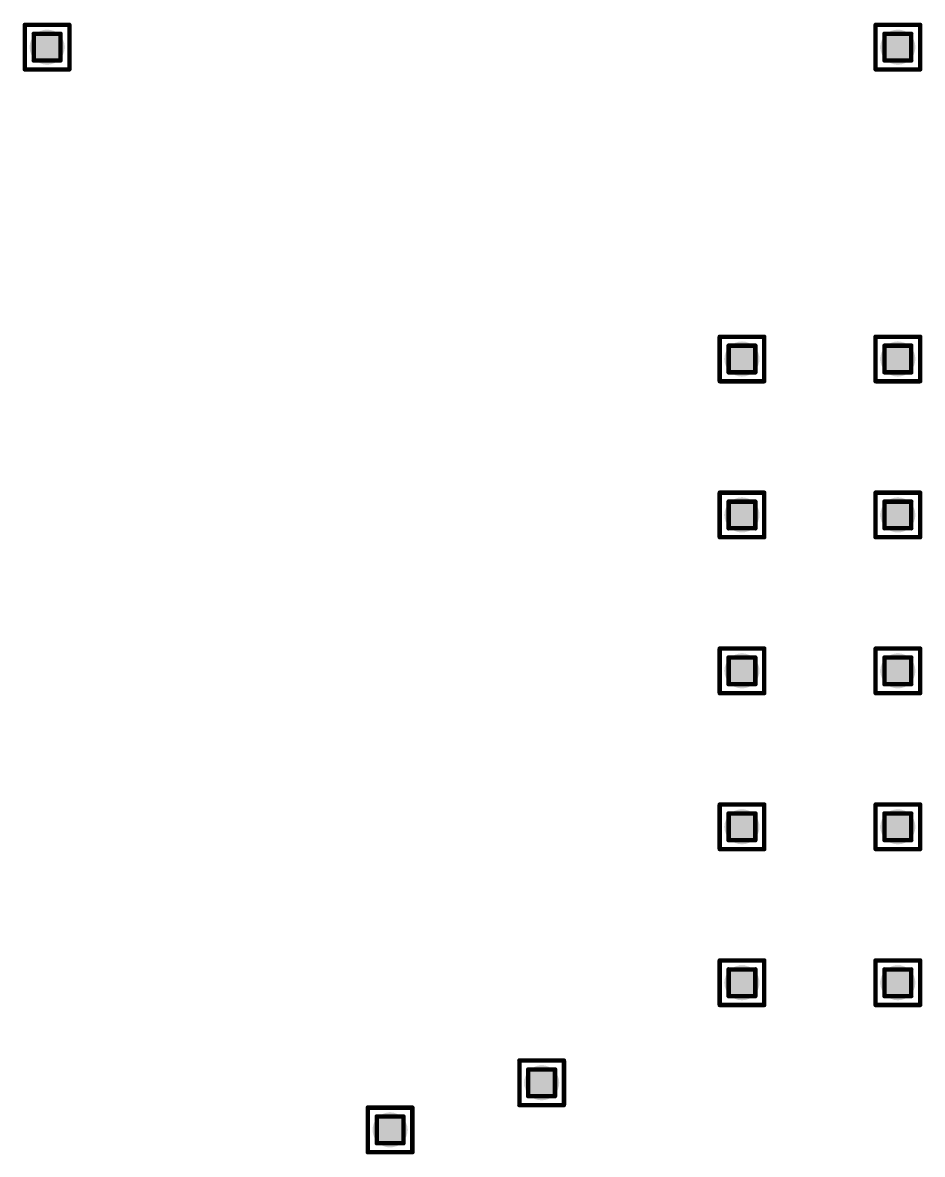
# Model space of a CAD drawing. Header units: millimetres. Extents: x -25 to 478, y -31 to 252.
# Drawn here: x 174.7 to 184.96, y 88.97 to 101.87 of the extents above; entities that cross this region are included whole.
import ezdxf

# ---------------------------------------------------------------- set-up
doc = ezdxf.new("R2010")
doc.units = ezdxf.units.MM
doc.layers.add('DrillDrawing', color=1, linetype='Continuous')
doc.layers.add('ViaHoleLayer', color=16, linetype='Continuous')

msp = doc.modelspace()

# ---------------------------------------------------------------- hatches: boundary and pattern name
at = {"layer": 'ViaHoleLayer'}
h = msp.add_hatch(color=16, dxfattribs=at)
edge = h.paths.add_edge_path()
edge.add_arc((174.981, 101.594), 0.2, 0, 360)
h = msp.add_hatch(color=16, dxfattribs=at)
edge = h.paths.add_edge_path()
edge.add_arc((184.683, 101.594), 0.2, 0, 360)
h = msp.add_hatch(color=16, dxfattribs=at)
edge = h.paths.add_edge_path()
edge.add_arc((182.905, 98.038), 0.2, 0, 360)
h = msp.add_hatch(color=16, dxfattribs=at)
edge = h.paths.add_edge_path()
edge.add_arc((184.683, 98.038), 0.2, 0, 360)
h = msp.add_hatch(color=16, dxfattribs=at)
edge = h.paths.add_edge_path()
edge.add_arc((182.905, 96.26), 0.2, 0, 360)
h = msp.add_hatch(color=16, dxfattribs=at)
edge = h.paths.add_edge_path()
edge.add_arc((184.683, 96.26), 0.2, 0, 360)
h = msp.add_hatch(color=16, dxfattribs=at)
edge = h.paths.add_edge_path()
edge.add_arc((182.905, 94.482), 0.2, 0, 360)
h = msp.add_hatch(color=16, dxfattribs=at)
edge = h.paths.add_edge_path()
edge.add_arc((184.683, 94.482), 0.2, 0, 360)
h = msp.add_hatch(color=16, dxfattribs=at)
edge = h.paths.add_edge_path()
edge.add_arc((182.905, 92.704), 0.2, 0, 360)
h = msp.add_hatch(color=16, dxfattribs=at)
edge = h.paths.add_edge_path()
edge.add_arc((184.683, 92.704), 0.2, 0, 360)
h = msp.add_hatch(color=16, dxfattribs=at)
edge = h.paths.add_edge_path()
edge.add_arc((182.905, 90.926), 0.2, 0, 360)
h = msp.add_hatch(color=16, dxfattribs=at)
edge = h.paths.add_edge_path()
edge.add_arc((184.683, 90.926), 0.2, 0, 360)
h = msp.add_hatch(color=16, dxfattribs=at)
edge = h.paths.add_edge_path()
edge.add_arc((180.621, 89.785), 0.2, 0, 360)
h = msp.add_hatch(color=16, dxfattribs=at)
edge = h.paths.add_edge_path()
edge.add_arc((178.892, 89.248), 0.2, 0, 360)

# ---------------------------------------------------------------- linework, layer by layer
at = {"layer": 'DrillDrawing', "const_width": 0.0508}
for points in [[(174.727, 101.848), (175.235, 101.848)], [(174.727, 101.34), (174.727, 101.848)], [(175.235, 101.34), (175.235, 101.848)], [(184.429, 101.848), (184.937, 101.848)], [(184.429, 101.34), (184.429, 101.848)], [(184.937, 101.34), (184.937, 101.848)], [(174.828, 101.746), (175.133, 101.746)], [(174.828, 101.442), (174.828, 101.746)], [(175.133, 101.442), (175.133, 101.746)], [(184.531, 101.746), (184.836, 101.746)], [(184.531, 101.442), (184.531, 101.746)], [(184.836, 101.442), (184.836, 101.746)], [(174.828, 101.442), (175.133, 101.442)], [(184.531, 101.442), (184.836, 101.442)], [(174.727, 101.34), (175.235, 101.34)], [(184.429, 101.34), (184.937, 101.34)], [(182.651, 98.292), (183.159, 98.292)], [(182.651, 97.784), (182.651, 98.292)], [(182.753, 98.19), (183.058, 98.19)], [(182.753, 97.886), (182.753, 98.19)], [(183.058, 97.886), (183.058, 98.19)], [(183.159, 97.784), (183.159, 98.292)], [(184.429, 98.292), (184.937, 98.292)], [(184.429, 97.784), (184.429, 98.292)], [(184.531, 98.19), (184.836, 98.19)], [(184.531, 97.886), (184.531, 98.19)], [(184.836, 97.886), (184.836, 98.19)], [(184.937, 97.784), (184.937, 98.292)], [(182.753, 97.886), (183.058, 97.886)], [(184.531, 97.886), (184.836, 97.886)], [(182.651, 97.784), (183.159, 97.784)], [(184.429, 97.784), (184.937, 97.784)], [(182.651, 96.514), (183.159, 96.514)], [(182.651, 96.006), (182.651, 96.514)], [(183.159, 96.006), (183.159, 96.514)], [(184.429, 96.514), (184.937, 96.514)], [(184.429, 96.006), (184.429, 96.514)], [(184.937, 96.006), (184.937, 96.514)], [(182.753, 96.412), (183.058, 96.412)], [(182.753, 96.108), (182.753, 96.412)], [(183.058, 96.108), (183.058, 96.412)], [(184.531, 96.412), (184.836, 96.412)], [(184.531, 96.108), (184.531, 96.412)], [(184.836, 96.108), (184.836, 96.412)], [(182.651, 96.006), (183.159, 96.006)], [(182.753, 96.108), (183.058, 96.108)], [(184.429, 96.006), (184.937, 96.006)], [(184.531, 96.108), (184.836, 96.108)], [(182.651, 94.736), (183.159, 94.736)], [(182.651, 94.228), (182.651, 94.736)], [(183.159, 94.228), (183.159, 94.736)], [(184.429, 94.736), (184.937, 94.736)], [(184.429, 94.228), (184.429, 94.736)], [(184.937, 94.228), (184.937, 94.736)], [(182.753, 94.634), (183.058, 94.634)], [(182.753, 94.33), (182.753, 94.634)], [(183.058, 94.33), (183.058, 94.634)], [(184.531, 94.634), (184.836, 94.634)], [(184.531, 94.33), (184.531, 94.634)], [(184.836, 94.33), (184.836, 94.634)], [(182.753, 94.33), (183.058, 94.33)], [(184.531, 94.33), (184.836, 94.33)], [(182.651, 94.228), (183.159, 94.228)], [(184.429, 94.228), (184.937, 94.228)], [(182.651, 92.958), (183.159, 92.958)], [(182.651, 92.45), (182.651, 92.958)], [(183.159, 92.45), (183.159, 92.958)], [(184.429, 92.958), (184.937, 92.958)], [(184.429, 92.45), (184.429, 92.958)], [(184.937, 92.45), (184.937, 92.958)], [(182.753, 92.856), (183.058, 92.856)], [(182.753, 92.552), (182.753, 92.856)], [(183.058, 92.552), (183.058, 92.856)], [(184.531, 92.856), (184.836, 92.856)], [(184.531, 92.552), (184.531, 92.856)], [(184.836, 92.552), (184.836, 92.856)], [(182.753, 92.552), (183.058, 92.552)], [(184.531, 92.552), (184.836, 92.552)], [(182.651, 92.45), (183.159, 92.45)], [(184.429, 92.45), (184.937, 92.45)], [(182.651, 91.18), (183.159, 91.18)], [(182.651, 90.672), (182.651, 91.18)], [(183.159, 90.672), (183.159, 91.18)], [(184.429, 91.18), (184.937, 91.18)], [(184.429, 90.672), (184.429, 91.18)], [(184.937, 90.672), (184.937, 91.18)], [(182.753, 91.078), (183.058, 91.078)], [(182.753, 90.774), (182.753, 91.078)], [(183.058, 90.774), (183.058, 91.078)], [(184.531, 91.078), (184.836, 91.078)], [(184.531, 90.774), (184.531, 91.078)], [(184.836, 90.774), (184.836, 91.078)], [(182.753, 90.774), (183.058, 90.774)], [(184.531, 90.774), (184.836, 90.774)], [(182.651, 90.672), (183.159, 90.672)], [(184.429, 90.672), (184.937, 90.672)], [(180.367, 90.039), (180.875, 90.039)], [(180.367, 89.531), (180.367, 90.039)], [(180.468, 89.937), (180.773, 89.937)], [(180.468, 89.633), (180.468, 89.937)], [(180.773, 89.633), (180.773, 89.937)], [(180.875, 89.531), (180.875, 90.039)], [(180.367, 89.531), (180.875, 89.531)], [(180.468, 89.633), (180.773, 89.633)], [(178.638, 89.502), (179.146, 89.502)], [(178.638, 88.994), (178.638, 89.502)], [(179.146, 88.994), (179.146, 89.502)], [(178.74, 89.401), (179.045, 89.401)], [(178.74, 89.096), (178.74, 89.401)], [(179.045, 89.096), (179.045, 89.401)], [(178.74, 89.096), (179.045, 89.096)], [(178.638, 88.994), (179.146, 88.994)]]:
    msp.add_lwpolyline(points, dxfattribs=at)
at = {"layer": 'DrillDrawing', "const_width": 0.0254}
for points in [[(174.714, 101.848, 1), (174.739, 101.848, 1)], [(174.714, 101.848, 1), (174.739, 101.848, 1)], [(175.222, 101.848, 1), (175.247, 101.848, 1)], [(175.222, 101.848, 1), (175.247, 101.848, 1)], [(184.417, 101.848, 1), (184.442, 101.848, 1)], [(184.417, 101.848, 1), (184.442, 101.848, 1)], [(184.925, 101.848, 1), (184.95, 101.848, 1)], [(184.925, 101.848, 1), (184.95, 101.848, 1)], [(174.815, 101.746, 1), (174.841, 101.746, 1)], [(174.815, 101.746, 1), (174.841, 101.746, 1)], [(175.12, 101.746, 1), (175.146, 101.746, 1)], [(175.12, 101.746, 1), (175.146, 101.746, 1)], [(184.518, 101.746, 1), (184.544, 101.746, 1)], [(184.518, 101.746, 1), (184.544, 101.746, 1)], [(184.823, 101.746, 1), (184.849, 101.746, 1)], [(184.823, 101.746, 1), (184.849, 101.746, 1)], [(174.815, 101.442, 1), (174.841, 101.442, 1)], [(174.815, 101.442, 1), (174.841, 101.442, 1)], [(175.12, 101.442, 1), (175.146, 101.442, 1)], [(175.12, 101.442, 1), (175.146, 101.442, 1)], [(184.518, 101.442, 1), (184.544, 101.442, 1)], [(184.518, 101.442, 1), (184.544, 101.442, 1)], [(184.823, 101.442, 1), (184.849, 101.442, 1)], [(184.823, 101.442, 1), (184.849, 101.442, 1)], [(174.714, 101.34, 1), (174.739, 101.34, 1)], [(174.714, 101.34, 1), (174.739, 101.34, 1)], [(175.222, 101.34, 1), (175.247, 101.34, 1)], [(175.222, 101.34, 1), (175.247, 101.34, 1)], [(184.417, 101.34, 1), (184.442, 101.34, 1)], [(184.417, 101.34, 1), (184.442, 101.34, 1)], [(184.925, 101.34, 1), (184.95, 101.34, 1)], [(184.925, 101.34, 1), (184.95, 101.34, 1)], [(182.639, 98.292, 1), (182.664, 98.292, 1)], [(182.639, 98.292, 1), (182.664, 98.292, 1)], [(182.74, 98.19, 1), (182.766, 98.19, 1)], [(182.74, 98.19, 1), (182.766, 98.19, 1)], [(183.045, 98.19, 1), (183.071, 98.19, 1)], [(183.045, 98.19, 1), (183.071, 98.19, 1)], [(183.147, 98.292, 1), (183.172, 98.292, 1)], [(183.147, 98.292, 1), (183.172, 98.292, 1)], [(184.417, 98.292, 1), (184.442, 98.292, 1)], [(184.417, 98.292, 1), (184.442, 98.292, 1)], [(184.518, 98.19, 1), (184.544, 98.19, 1)], [(184.518, 98.19, 1), (184.544, 98.19, 1)], [(184.823, 98.19, 1), (184.849, 98.19, 1)], [(184.823, 98.19, 1), (184.849, 98.19, 1)], [(184.925, 98.292, 1), (184.95, 98.292, 1)], [(184.925, 98.292, 1), (184.95, 98.292, 1)], [(182.74, 97.886, 1), (182.766, 97.886, 1)], [(182.74, 97.886, 1), (182.766, 97.886, 1)], [(183.045, 97.886, 1), (183.071, 97.886, 1)], [(183.045, 97.886, 1), (183.071, 97.886, 1)], [(184.518, 97.886, 1), (184.544, 97.886, 1)], [(184.518, 97.886, 1), (184.544, 97.886, 1)], [(184.823, 97.886, 1), (184.849, 97.886, 1)], [(184.823, 97.886, 1), (184.849, 97.886, 1)], [(182.639, 97.784, 1), (182.664, 97.784, 1)], [(182.639, 97.784, 1), (182.664, 97.784, 1)], [(183.147, 97.784, 1), (183.172, 97.784, 1)], [(183.147, 97.784, 1), (183.172, 97.784, 1)], [(184.417, 97.784, 1), (184.442, 97.784, 1)], [(184.417, 97.784, 1), (184.442, 97.784, 1)], [(184.925, 97.784, 1), (184.95, 97.784, 1)], [(184.925, 97.784, 1), (184.95, 97.784, 1)], [(182.639, 96.514, 1), (182.664, 96.514, 1)], [(182.639, 96.514, 1), (182.664, 96.514, 1)], [(183.147, 96.514, 1), (183.172, 96.514, 1)], [(183.147, 96.514, 1), (183.172, 96.514, 1)], [(184.417, 96.514, 1), (184.442, 96.514, 1)], [(184.417, 96.514, 1), (184.442, 96.514, 1)], [(184.925, 96.514, 1), (184.95, 96.514, 1)], [(184.925, 96.514, 1), (184.95, 96.514, 1)], [(182.74, 96.412, 1), (182.766, 96.412, 1)], [(182.74, 96.412, 1), (182.766, 96.412, 1)], [(183.045, 96.412, 1), (183.071, 96.412, 1)], [(183.045, 96.412, 1), (183.071, 96.412, 1)], [(184.518, 96.412, 1), (184.544, 96.412, 1)], [(184.518, 96.412, 1), (184.544, 96.412, 1)], [(184.823, 96.412, 1), (184.849, 96.412, 1)], [(184.823, 96.412, 1), (184.849, 96.412, 1)], [(182.639, 96.006, 1), (182.664, 96.006, 1)], [(182.639, 96.006, 1), (182.664, 96.006, 1)], [(182.74, 96.108, 1), (182.766, 96.108, 1)], [(182.74, 96.108, 1), (182.766, 96.108, 1)], [(183.045, 96.108, 1), (183.071, 96.108, 1)], [(183.045, 96.108, 1), (183.071, 96.108, 1)], [(183.147, 96.006, 1), (183.172, 96.006, 1)], [(183.147, 96.006, 1), (183.172, 96.006, 1)], [(184.417, 96.006, 1), (184.442, 96.006, 1)], [(184.417, 96.006, 1), (184.442, 96.006, 1)], [(184.518, 96.108, 1), (184.544, 96.108, 1)], [(184.518, 96.108, 1), (184.544, 96.108, 1)], [(184.823, 96.108, 1), (184.849, 96.108, 1)], [(184.823, 96.108, 1), (184.849, 96.108, 1)], [(184.925, 96.006, 1), (184.95, 96.006, 1)], [(184.925, 96.006, 1), (184.95, 96.006, 1)], [(182.639, 94.736, 1), (182.664, 94.736, 1)], [(182.639, 94.736, 1), (182.664, 94.736, 1)], [(183.147, 94.736, 1), (183.172, 94.736, 1)], [(183.147, 94.736, 1), (183.172, 94.736, 1)], [(184.417, 94.736, 1), (184.442, 94.736, 1)], [(184.417, 94.736, 1), (184.442, 94.736, 1)], [(184.925, 94.736, 1), (184.95, 94.736, 1)], [(184.925, 94.736, 1), (184.95, 94.736, 1)], [(182.74, 94.634, 1), (182.766, 94.634, 1)], [(182.74, 94.634, 1), (182.766, 94.634, 1)], [(183.045, 94.634, 1), (183.071, 94.634, 1)], [(183.045, 94.634, 1), (183.071, 94.634, 1)], [(184.518, 94.634, 1), (184.544, 94.634, 1)], [(184.518, 94.634, 1), (184.544, 94.634, 1)], [(184.823, 94.634, 1), (184.849, 94.634, 1)], [(184.823, 94.634, 1), (184.849, 94.634, 1)], [(182.74, 94.33, 1), (182.766, 94.33, 1)], [(182.74, 94.33, 1), (182.766, 94.33, 1)], [(183.045, 94.33, 1), (183.071, 94.33, 1)], [(183.045, 94.33, 1), (183.071, 94.33, 1)], [(184.518, 94.33, 1), (184.544, 94.33, 1)], [(184.518, 94.33, 1), (184.544, 94.33, 1)], [(184.823, 94.33, 1), (184.849, 94.33, 1)], [(184.823, 94.33, 1), (184.849, 94.33, 1)], [(182.639, 94.228, 1), (182.664, 94.228, 1)], [(182.639, 94.228, 1), (182.664, 94.228, 1)], [(183.147, 94.228, 1), (183.172, 94.228, 1)], [(183.147, 94.228, 1), (183.172, 94.228, 1)], [(184.417, 94.228, 1), (184.442, 94.228, 1)], [(184.417, 94.228, 1), (184.442, 94.228, 1)], [(184.925, 94.228, 1), (184.95, 94.228, 1)], [(184.925, 94.228, 1), (184.95, 94.228, 1)], [(182.639, 92.958, 1), (182.664, 92.958, 1)], [(182.639, 92.958, 1), (182.664, 92.958, 1)], [(183.147, 92.958, 1), (183.172, 92.958, 1)], [(183.147, 92.958, 1), (183.172, 92.958, 1)], [(184.417, 92.958, 1), (184.442, 92.958, 1)], [(184.417, 92.958, 1), (184.442, 92.958, 1)], [(184.925, 92.958, 1), (184.95, 92.958, 1)], [(184.925, 92.958, 1), (184.95, 92.958, 1)], [(182.74, 92.856, 1), (182.766, 92.856, 1)], [(182.74, 92.856, 1), (182.766, 92.856, 1)], [(183.045, 92.856, 1), (183.071, 92.856, 1)], [(183.045, 92.856, 1), (183.071, 92.856, 1)], [(184.518, 92.856, 1), (184.544, 92.856, 1)], [(184.518, 92.856, 1), (184.544, 92.856, 1)], [(184.823, 92.856, 1), (184.849, 92.856, 1)], [(184.823, 92.856, 1), (184.849, 92.856, 1)], [(182.74, 92.552, 1), (182.766, 92.552, 1)], [(182.74, 92.552, 1), (182.766, 92.552, 1)], [(183.045, 92.552, 1), (183.071, 92.552, 1)], [(183.045, 92.552, 1), (183.071, 92.552, 1)], [(184.518, 92.552, 1), (184.544, 92.552, 1)], [(184.518, 92.552, 1), (184.544, 92.552, 1)], [(184.823, 92.552, 1), (184.849, 92.552, 1)], [(184.823, 92.552, 1), (184.849, 92.552, 1)], [(182.639, 92.45, 1), (182.664, 92.45, 1)], [(182.639, 92.45, 1), (182.664, 92.45, 1)], [(183.147, 92.45, 1), (183.172, 92.45, 1)], [(183.147, 92.45, 1), (183.172, 92.45, 1)], [(184.417, 92.45, 1), (184.442, 92.45, 1)], [(184.417, 92.45, 1), (184.442, 92.45, 1)], [(184.925, 92.45, 1), (184.95, 92.45, 1)], [(184.925, 92.45, 1), (184.95, 92.45, 1)], [(182.639, 91.18, 1), (182.664, 91.18, 1)], [(182.639, 91.18, 1), (182.664, 91.18, 1)], [(183.147, 91.18, 1), (183.172, 91.18, 1)], [(183.147, 91.18, 1), (183.172, 91.18, 1)], [(184.417, 91.18, 1), (184.442, 91.18, 1)], [(184.417, 91.18, 1), (184.442, 91.18, 1)], [(184.925, 91.18, 1), (184.95, 91.18, 1)], [(184.925, 91.18, 1), (184.95, 91.18, 1)], [(182.74, 91.078, 1), (182.766, 91.078, 1)], [(182.74, 91.078, 1), (182.766, 91.078, 1)], [(183.045, 91.078, 1), (183.071, 91.078, 1)], [(183.045, 91.078, 1), (183.071, 91.078, 1)], [(184.518, 91.078, 1), (184.544, 91.078, 1)], [(184.518, 91.078, 1), (184.544, 91.078, 1)], [(184.823, 91.078, 1), (184.849, 91.078, 1)], [(184.823, 91.078, 1), (184.849, 91.078, 1)], [(182.74, 90.774, 1), (182.766, 90.774, 1)], [(182.74, 90.774, 1), (182.766, 90.774, 1)], [(183.045, 90.774, 1), (183.071, 90.774, 1)], [(183.045, 90.774, 1), (183.071, 90.774, 1)], [(184.518, 90.774, 1), (184.544, 90.774, 1)], [(184.518, 90.774, 1), (184.544, 90.774, 1)], [(184.823, 90.774, 1), (184.849, 90.774, 1)], [(184.823, 90.774, 1), (184.849, 90.774, 1)], [(182.639, 90.672, 1), (182.664, 90.672, 1)], [(182.639, 90.672, 1), (182.664, 90.672, 1)], [(183.147, 90.672, 1), (183.172, 90.672, 1)], [(183.147, 90.672, 1), (183.172, 90.672, 1)], [(184.417, 90.672, 1), (184.442, 90.672, 1)], [(184.417, 90.672, 1), (184.442, 90.672, 1)], [(184.925, 90.672, 1), (184.95, 90.672, 1)], [(184.925, 90.672, 1), (184.95, 90.672, 1)], [(180.354, 90.039, 1), (180.379, 90.039, 1)], [(180.354, 90.039, 1), (180.379, 90.039, 1)], [(180.455, 89.937, 1), (180.481, 89.937, 1)], [(180.455, 89.937, 1), (180.481, 89.937, 1)], [(180.76, 89.937, 1), (180.786, 89.937, 1)], [(180.76, 89.937, 1), (180.786, 89.937, 1)], [(180.862, 90.039, 1), (180.887, 90.039, 1)], [(180.862, 90.039, 1), (180.887, 90.039, 1)], [(180.354, 89.531, 1), (180.379, 89.531, 1)], [(180.354, 89.531, 1), (180.379, 89.531, 1)], [(180.455, 89.633, 1), (180.481, 89.633, 1)], [(180.455, 89.633, 1), (180.481, 89.633, 1)], [(180.76, 89.633, 1), (180.786, 89.633, 1)], [(180.76, 89.633, 1), (180.786, 89.633, 1)], [(180.862, 89.531, 1), (180.887, 89.531, 1)], [(180.862, 89.531, 1), (180.887, 89.531, 1)], [(178.625, 89.502, 1), (178.651, 89.502, 1)], [(178.625, 89.502, 1), (178.651, 89.502, 1)], [(179.133, 89.502, 1), (179.159, 89.502, 1)], [(179.133, 89.502, 1), (179.159, 89.502, 1)], [(178.727, 89.401, 1), (178.752, 89.401, 1)], [(178.727, 89.401, 1), (178.752, 89.401, 1)], [(179.032, 89.401, 1), (179.057, 89.401, 1)], [(179.032, 89.401, 1), (179.057, 89.401, 1)], [(178.727, 89.096, 1), (178.752, 89.096, 1)], [(178.727, 89.096, 1), (178.752, 89.096, 1)], [(179.032, 89.096, 1), (179.057, 89.096, 1)], [(179.032, 89.096, 1), (179.057, 89.096, 1)], [(178.625, 88.994, 1), (178.651, 88.994, 1)], [(178.625, 88.994, 1), (178.651, 88.994, 1)], [(179.133, 88.994, 1), (179.159, 88.994, 1)], [(179.133, 88.994, 1), (179.159, 88.994, 1)]]:
    msp.add_lwpolyline(points, format="xyb", close=True, dxfattribs=at)

doc.saveas('drawing.dxf')
